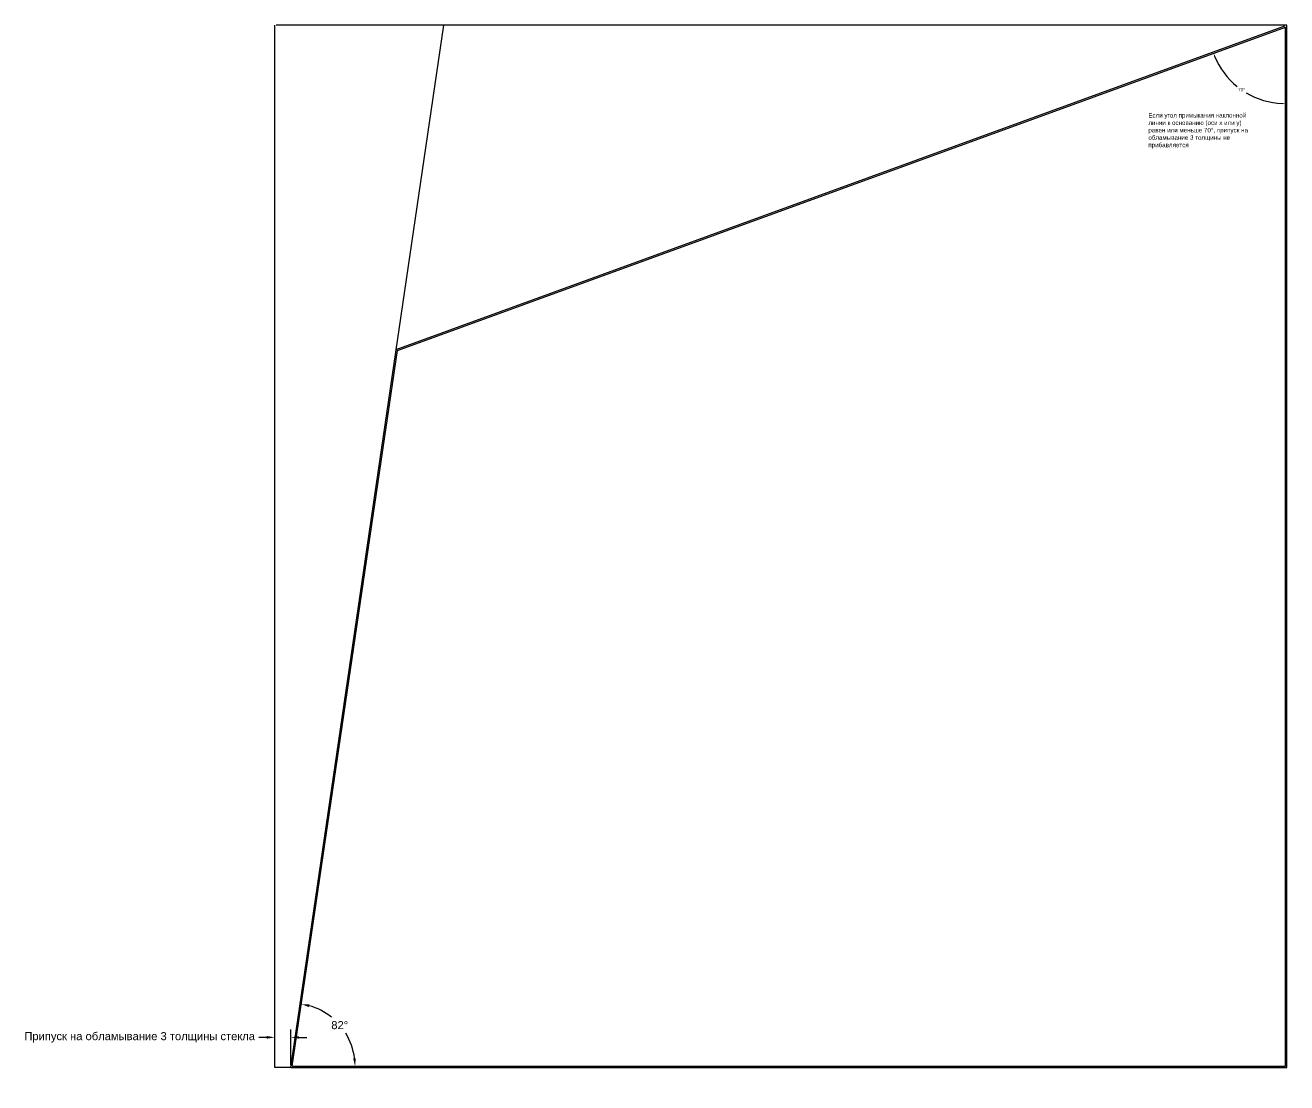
# Model space of a CAD drawing. Header units: inches. Extents: x -261 to 5066, y -1777 to 97.
# Drawn here: x 3647 to 5066, y -1356 to -167 of the extents above; entities that cross this region are included whole.
import ezdxf

# ---------------------------------------------------------------- set-up
doc = ezdxf.new("R2010")
doc.units = ezdxf.units.IN
doc.header["$MEASUREMENT"] = 0
doc.styles.get("Standard").update_dxf_attribs({"font": 'arial.ttf'})
doc.dimstyles.get("Standard").update_dxf_attribs({"dimtxt": 0.18, "dimasz": 0.18, "dimexe": 0.18, "dimexo": 0.0625, "dimgap": 0.09, "dimtad": 0, "dimtih": 1, "dimtoh": 1, "dimdec": 4, "dimzin": 0, "dimdsep": 46, "dimtxsty": 'Standard', "dimcen": 0.09, "dimadec": 0, "dimazin": 0, "dimtfac": 1, "dimtdec": 4, "dimtofl": 0, "dimtmove": 0, "dimatfit": 3, "dimfxl": 1, "dimtolj": 1, "dimtzin": 0, "dimarcsym": 0})

# ---------------------------------------------------------------- blocks, each defined once
blk = doc.blocks.new('*D53')
at = {"color": 0, "lineweight": -2, "transparency": 16777216}
for start, end in [(51.4949, 74.3265), (7.3119, 31.6545)]:
    blk.add_arc((3947, -1337), 70.6, start, end, dxfattribs=at)
at = {"color": 0, "transparency": 16777216}
for points in [[(3965.8, -1270.6), (3966.4, -1267.6), (3957.3, -1267.2)], [(4018.5, -1328), (4015.5, -1328.2), (4017.6, -1337)]]:
    blk.add_solid(points, dxfattribs=at)
at = {"layer": 'Defpoints', "color": 0, "transparency": 16777216}
for p in [(4071.1, -492.8), (4009.8, -1304.8), (3947, -1337), (3947, -1337), (5064.1, -1337)]:
    blk.add_point(p, dxfattribs=at)
at = {"color": 0, "transparency": 16777216, "insert": (4000.4, -1290.9), "char_height": 9, "attachment_point": 5}
blk.add_mtext('\\A1;82°', dxfattribs=at)
blk = doc.blocks.new('*D55')
at = {"color": 0, "lineweight": -2, "transparency": 16777216}
for start, end in [(202.3971, 230.9754), (239.2165, 267.6029)]:
    blk.add_arc((5064.1, -168.7), 86.1, start, end, dxfattribs=at)
at = {"color": 0, "transparency": 16777216}
for points in [[(4984, -201.7), (4985.1, -201.3), (4983.3, -198.2)], [(5060.6, -254.1), (5060.5, -255.3), (5064.1, -254.8)]]:
    blk.add_solid(points, dxfattribs=at)
at = {"layer": 'Defpoints', "color": 0, "transparency": 16777216}
for p in [(5064.1, -168.7), (5064.1, -168.7), (5001.6, -227.8), (4065.3, -532.3), (5064.1, -1337)]:
    blk.add_point(p, dxfattribs=at)
at = {"color": 0, "transparency": 16777216, "insert": (5014.8, -239.2), "char_height": 3.6, "attachment_point": 5}
blk.add_mtext('\\A1;70°', dxfattribs=at)
blk = doc.blocks.new('*D56')
at = {"color": 0, "lineweight": -2, "transparency": 16777216}
for p, q in [((3918.3, -1304.6), (3909.3, -1304.6)), ((3927.3, -1335.3), (3927.3, -1295.6)), ((3945.3, -1335.6), (3945.3, -1295.6)), ((3954.3, -1304.6), (3963.3, -1304.6))]:
    blk.add_line(p, q, dxfattribs=at)
at = {"color": 0, "transparency": 16777216}
for points in [[(3918.3, -1303.1), (3918.3, -1306.1), (3927.3, -1304.6)], [(3954.3, -1303.1), (3954.3, -1306.1), (3945.3, -1304.6)]]:
    blk.add_solid(points, dxfattribs=at)
at = {"layer": 'Defpoints', "color": 0, "transparency": 16777216}
for p in [(3927.3, -1304.6), (3927.3, -1338.4), (3945.3, -1338.7)]:
    blk.add_point(p, dxfattribs=at)
at = {"color": 0, "transparency": 16777216, "insert": (3773.6, -1304.6), "char_height": 9, "attachment_point": 5}
blk.add_mtext('\\A1;{\\fArial|b0|i0|c204|p34; Припуск на обламывание 3 толщины стекла }', dxfattribs=at)

msp = doc.modelspace()

# ---------------------------------------------------------------- linework, layer by layer
at = {"color": 2}
for p, q in [((3927.277, -1338.54315), (3927.277, -166.66998)), ((5065.64403, -166.66998), (3929.01359, -166.66998)), ((3945.277, -1338.54315), (4117.52201, -166.66998)), ((4063.94479, -531.1839), (5063.631, -167.32788)), ((5065.64403, -1338.54315), (5065.64403, -166.66998)), ((3945.277, -1338.54315), (3927.277, -1338.54315)), ((3945.277, -1338.54315), (5065.64403, -1338.54315))]:
    msp.add_line(p, q, dxfattribs=at)
for p, q in [((4065.29872, -532.28738), (5064.14403, -168.73741)), ((5064.14403, -1337.04315), (5064.14403, -168.73741)), ((3947.01359, -1337.04315), (4065.29872, -532.28738)), ((3947.01359, -1337.04315), (5064.14403, -1337.04315))]:
    msp.add_line(p, q)

# ---------------------------------------------------------------- texts
at = {"insert": (4909.952, -265.47351), "char_height": 5, "attachment_point": 1}
msp.add_mtext_dynamic_manual_height_columns('{\\fArial|b0|i0|c204|p34;Если угол примыкания наклонной линии к основанию (оси х или }y)\\P{\\fArial|b0|i0|c204|p34;равен или меньше 70}%%D{\\fArial|b0|i0|c204|p34;, припуск на обламывание 3} {\\fArial|b0|i0|c204|p34;толщины не прибавляется}', width=123.2026386, gutter_width=1, heights=[0], dxfattribs=at)

# ---------------------------------------------------------------- dimensions: what is measured, and where the dimension line sits
for base, line1, line2, override, picture, middle in [((5001.55064, -227.79123), ((5064.14403, -1337.04315), (5064.14403, -168.73741)), ((4065.29872, -532.28738), (5064.14403, -168.73741)), {"dimscale": 20}, '*D55', (5014.7855, -239.2287)), ((4009.77409, -1304.77092), ((3947.01359, -1337.04315), (5064.14403, -1337.04315)), ((3947.01359, -1337.04315), (4071.09617, -492.84426)), {"dimscale": 50}, '*D53', (4000.42063, -1290.9122))]:
    dim = msp.add_angular_dim_2l(base=base, line1=line1, line2=line2, dimstyle='Standard', override=override)
    dim.commit()
    dim.dimension.update_dxf_attribs({"geometry": picture, "text_midpoint": middle})
dim = msp.add_linear_dim(base=(3927.277, -1304.62548), p1=(3945.28622, -1338.70364), p2=(3927.277, -1338.41773), text='{\\fArial|b0|i0|c204|p34; Припуск на обламывание 3 толщины стекла }', dimstyle='Standard', override={"dimscale": 50, "dimdec": 0})
dim.commit()
dim.dimension.update_dxf_attribs({"geometry": '*D56', "text_midpoint": (3773.56486, -1304.62548)})

doc.saveas('drawing.dxf')
